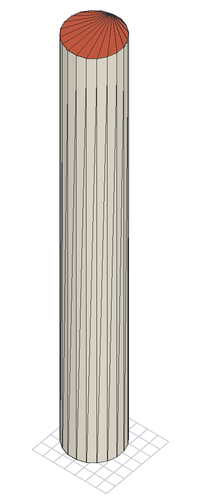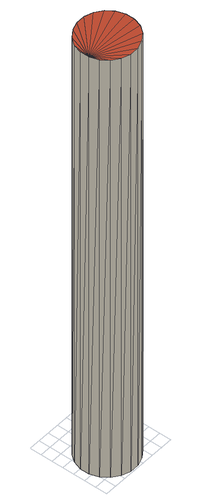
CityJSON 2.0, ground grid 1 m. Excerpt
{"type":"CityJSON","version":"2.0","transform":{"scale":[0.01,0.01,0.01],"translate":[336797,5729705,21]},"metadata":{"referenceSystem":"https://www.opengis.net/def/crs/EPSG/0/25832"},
"CityObjects":{
"building1":{"type":"Building","attributes":{"Geometrietyp2DReferenz":"1000","Gemeindeschluessel":"05170048","function":"51002_1251","roofType":"1000","measuredHeight":41.38},"geometry":[{"type":"Solid","lod":"2","boundaries":[[[[0,1,2]],[[1,3,2]],[[4,5,0]],[[5,1,0]],[[6,7,4]],[[7,5,4]],[[8,9,6]],[[9,7,6]],[[10,11,8]],[[11,9,8]],[[12,13,10]],[[13,11,10]],[[14,15,12]],[[15,13,12]],[[16,17,14]],[[17,15,14]],[[18,19,16]],[[19,17,16]],[[20,21,18]],[[21,19,18]],[[22,23,20]],[[23,21,20]],[[24,25,22]],[[25,23,22]],[[26,27,24]],[[27,25,24]],[[28,29,26]],[[29,27,26]],[[30,31,28]],[[31,29,28]],[[32,33,30]],[[33,31,30]],[[34,35,32]],[[35,33,32]],[[36,37,34]],[[37,35,34]],[[38,39,36]],[[39,37,36]],[[2,3,38]],[[3,39,38]],[[3,1,39]],[[1,5,39]],[[5,7,39]],[[7,9,39]],[[9,11,39]],[[11,13,39]],[[13,15,39]],[[15,17,39]],[[17,19,39]],[[19,21,39]],[[21,23,39]],[[23,25,39]],[[25,27,39]],[[27,29,39]],[[29,31,39]],[[31,33,39]],[[33,35,39]],[[35,37,39]],[[0,2,4]],[[2,38,4]],[[38,36,4]],[[36,34,4]],[[34,32,4]],[[32,30,4]],[[30,28,4]],[[28,26,4]],[[26,24,4]],[[24,22,4]],[[22,20,4]],[[20,18,4]],[[18,16,4]],[[16,14,4]],[[14,12,4]],[[12,10,4]],[[10,8,4]],[[8,6,4]]]],"semantics":{"surfaces":[{"type":"WallSurface"},{"type":"GroundSurface"},{"type":"RoofSurface"}],"values":[[0,0,0,0,0,0,0,0,0,0,0,0,0,0,0,0,0,0,0,0,0,0,0,0,0,0,0,0,0,0,0,0,0,0,0,0,0,0,0,0,1,1,1,1,1,1,1,1,1,1,1,1,1,1,1,1,1,1,2,2,2,2,2,2,2,2,2,2,2,2,2,2,2,2,2,2]]}}]}
},
"vertices":[
[502,449,4232],[502,449,94],[456,513,4232],[456,513,94],[526,375,4232],[526,375,94],[526,297,4232],[526,297,94],[502,222,4232],[502,222,94],[456,159,4232],[456,159,94],[392,113,4232],[392,113,94],[318,89,4232],[318,89,94],[240,89,4232],[240,89,94],[166,113,4232],[166,113,94],[102,159,4232],[102,159,94],[56,222,4232],[56,222,94],[32,297,4232],[32,297,94],[32,375,4232],[32,375,94],[56,449,4232],[56,449,94],[102,513,4232],[102,513,94],[166,559,4232],[166,559,94],[240,583,4232],[240,583,94],[318,583,4232],[318,583,94],[392,559,4232],[392,559,94]
]}
